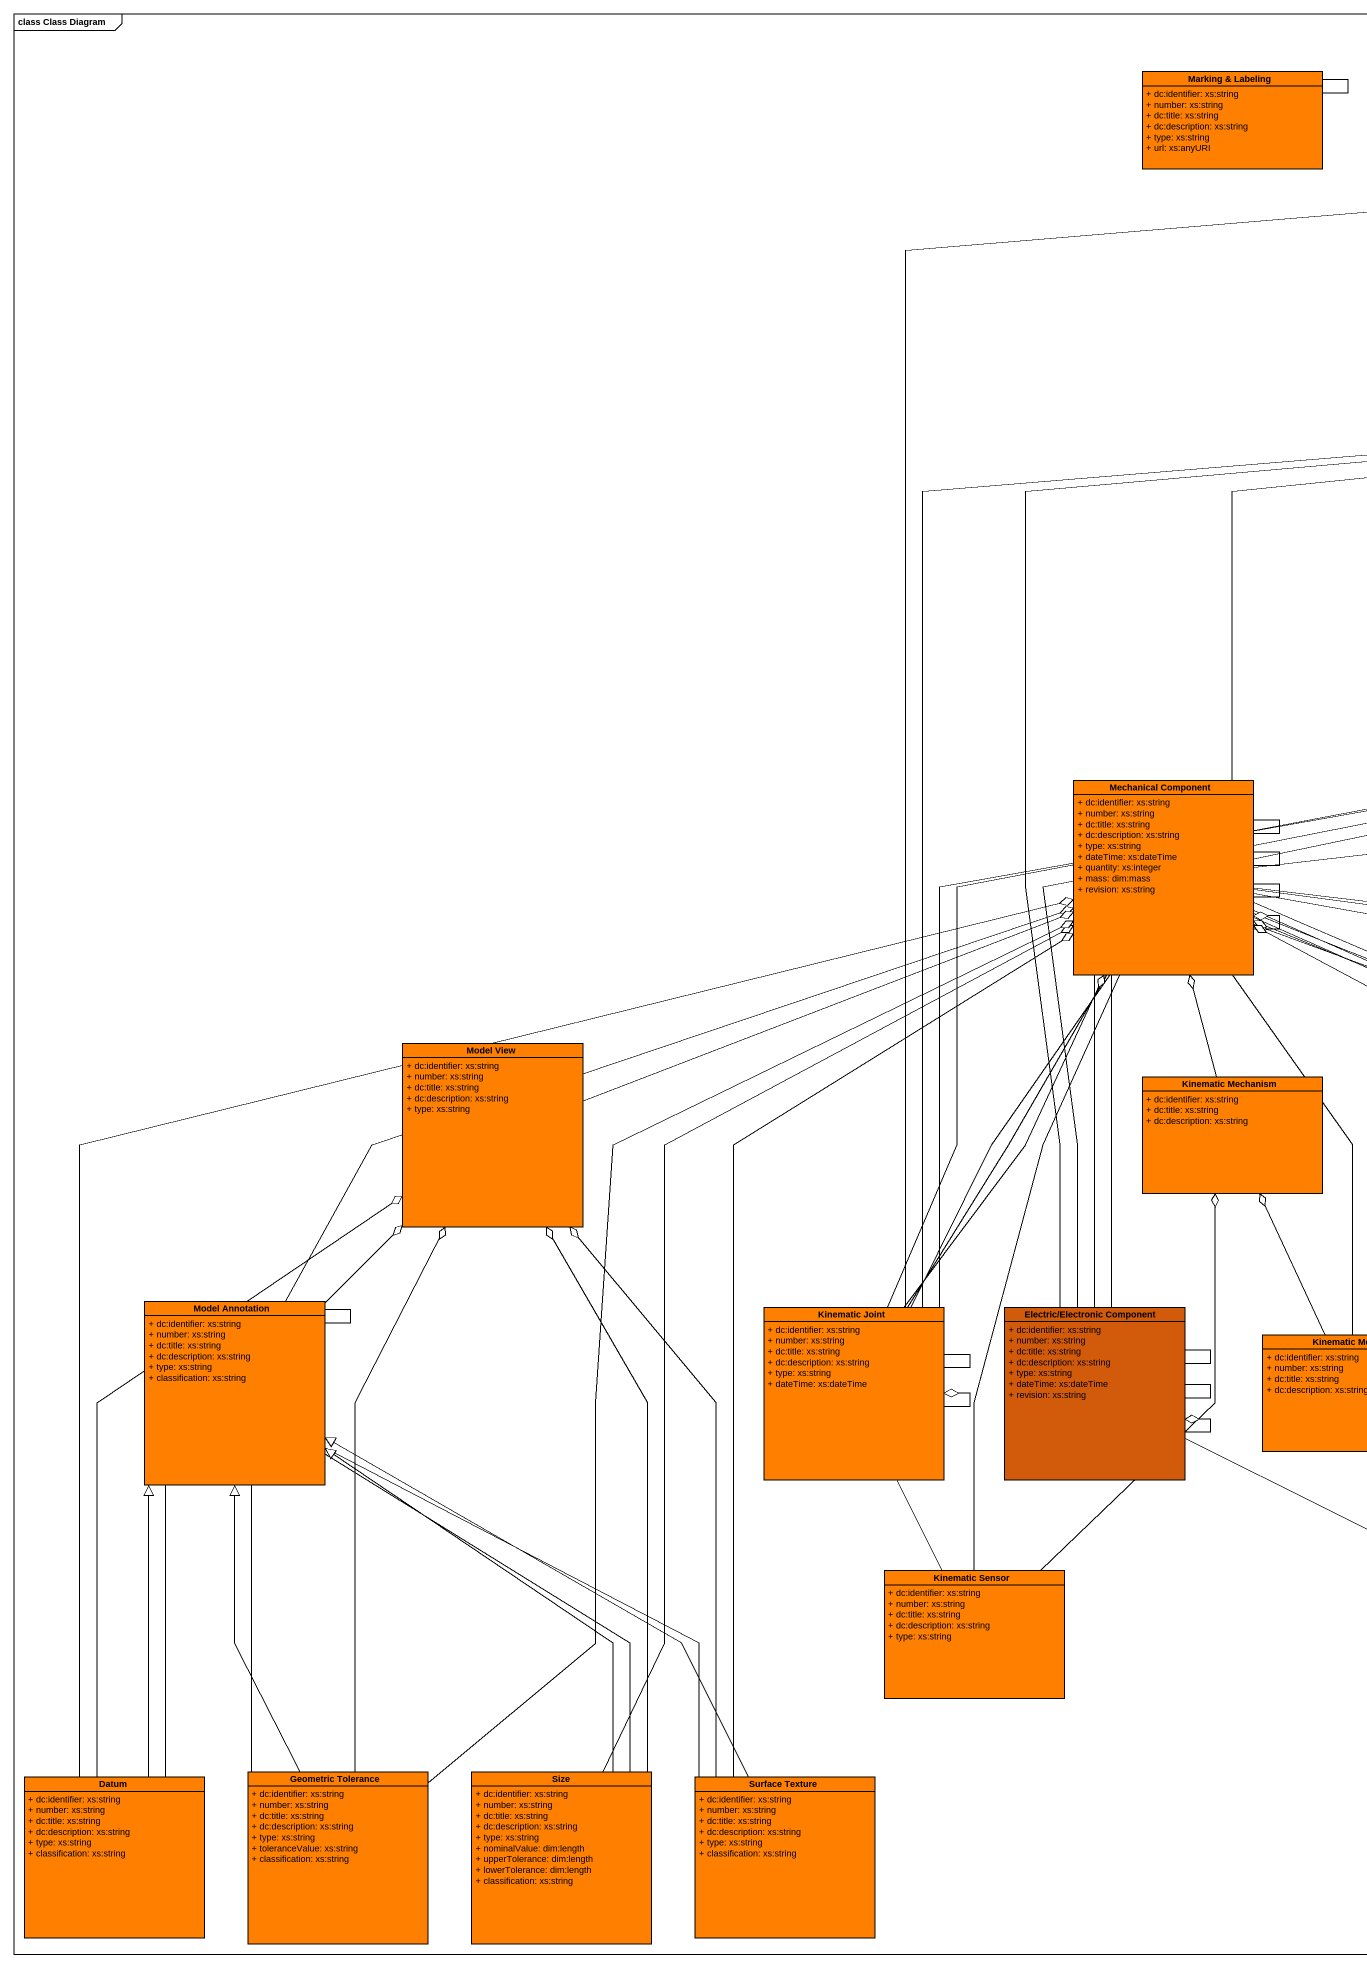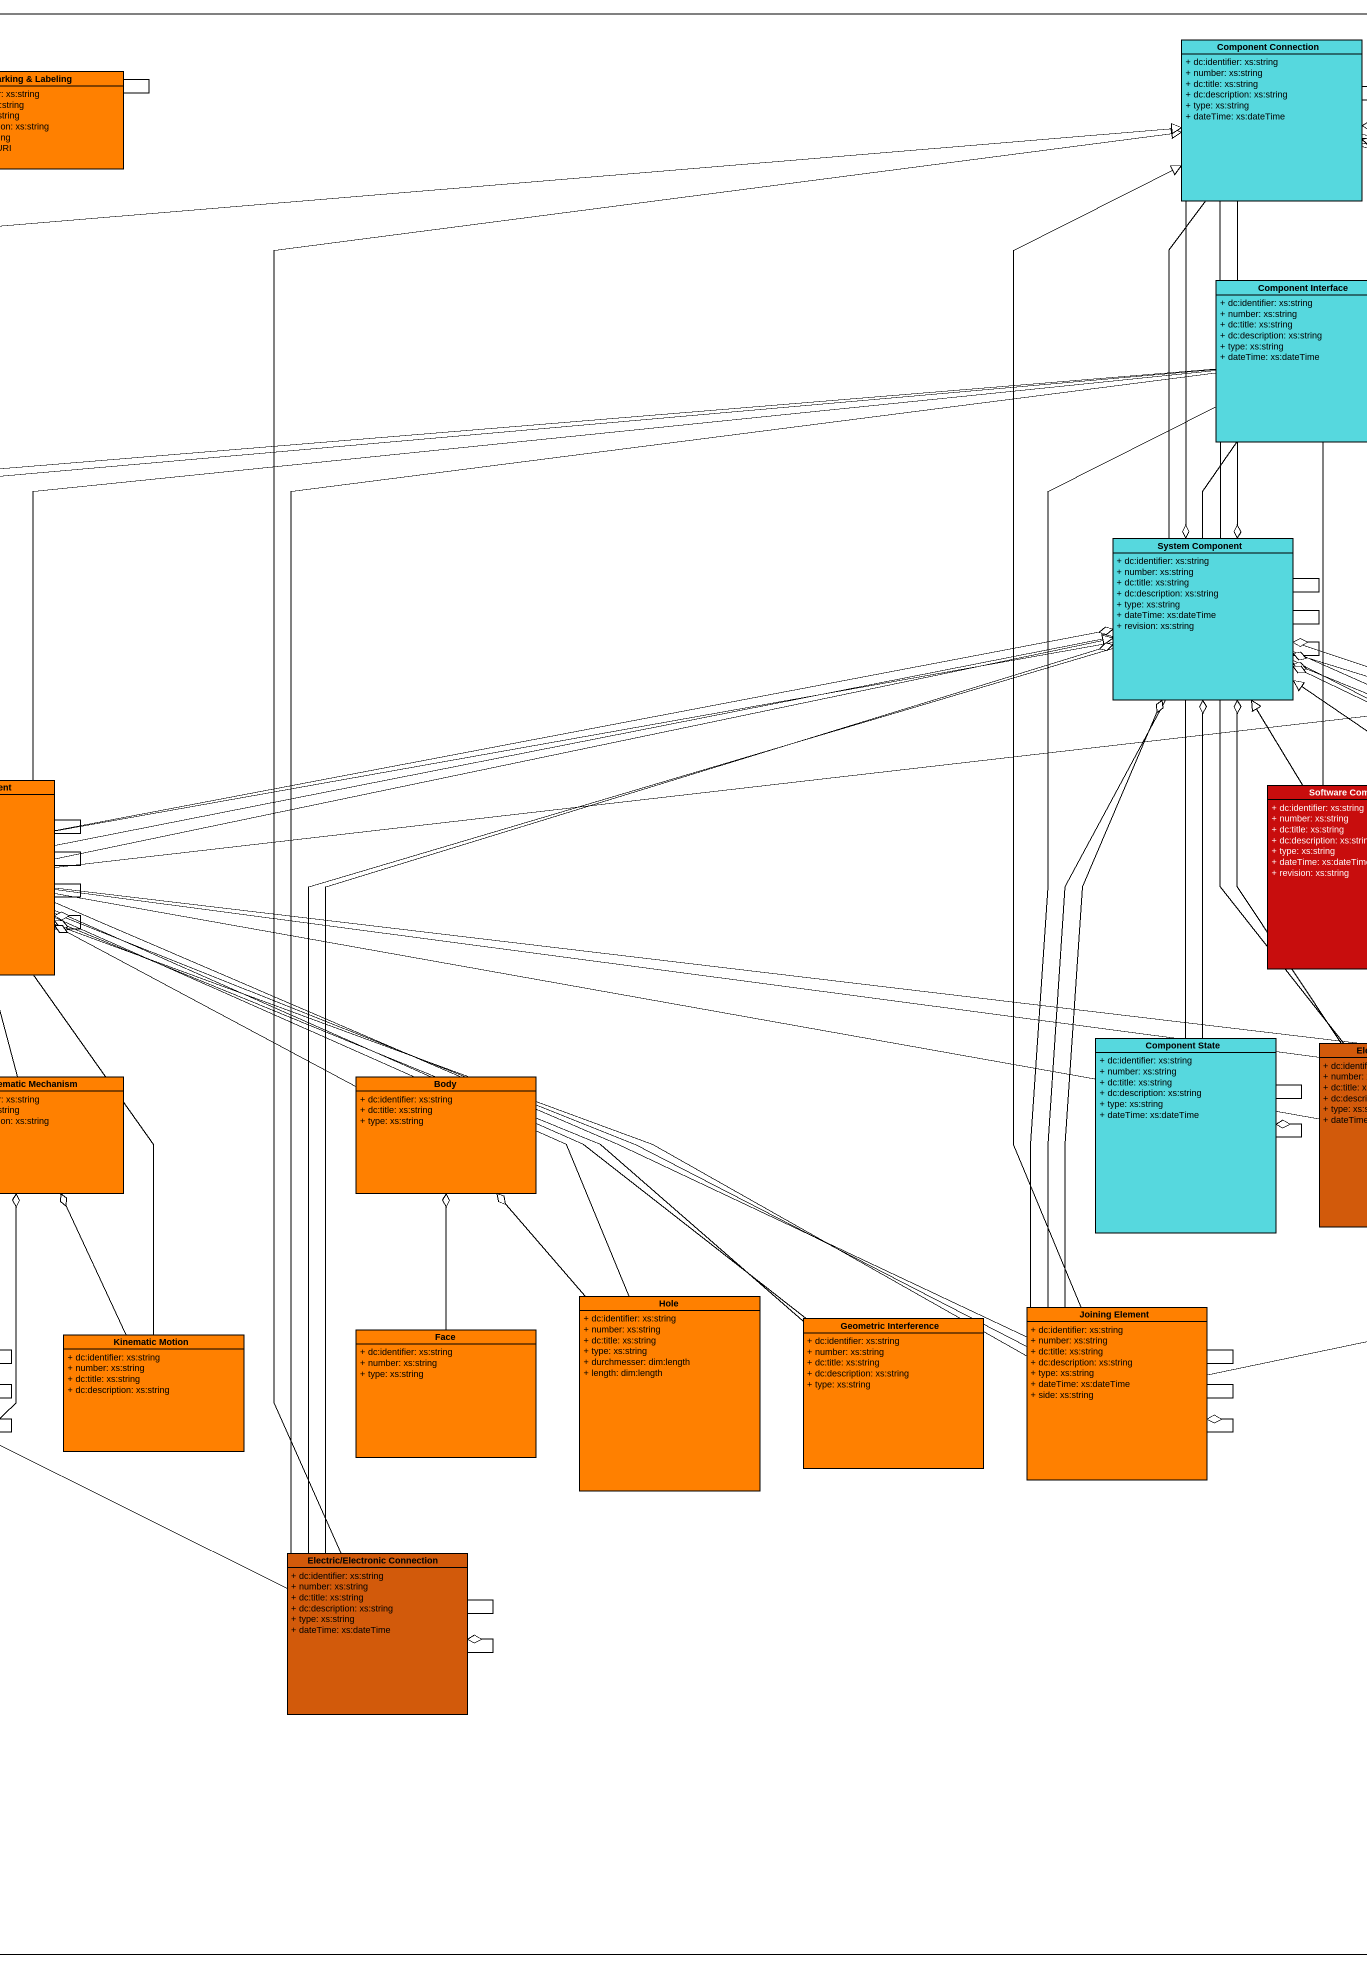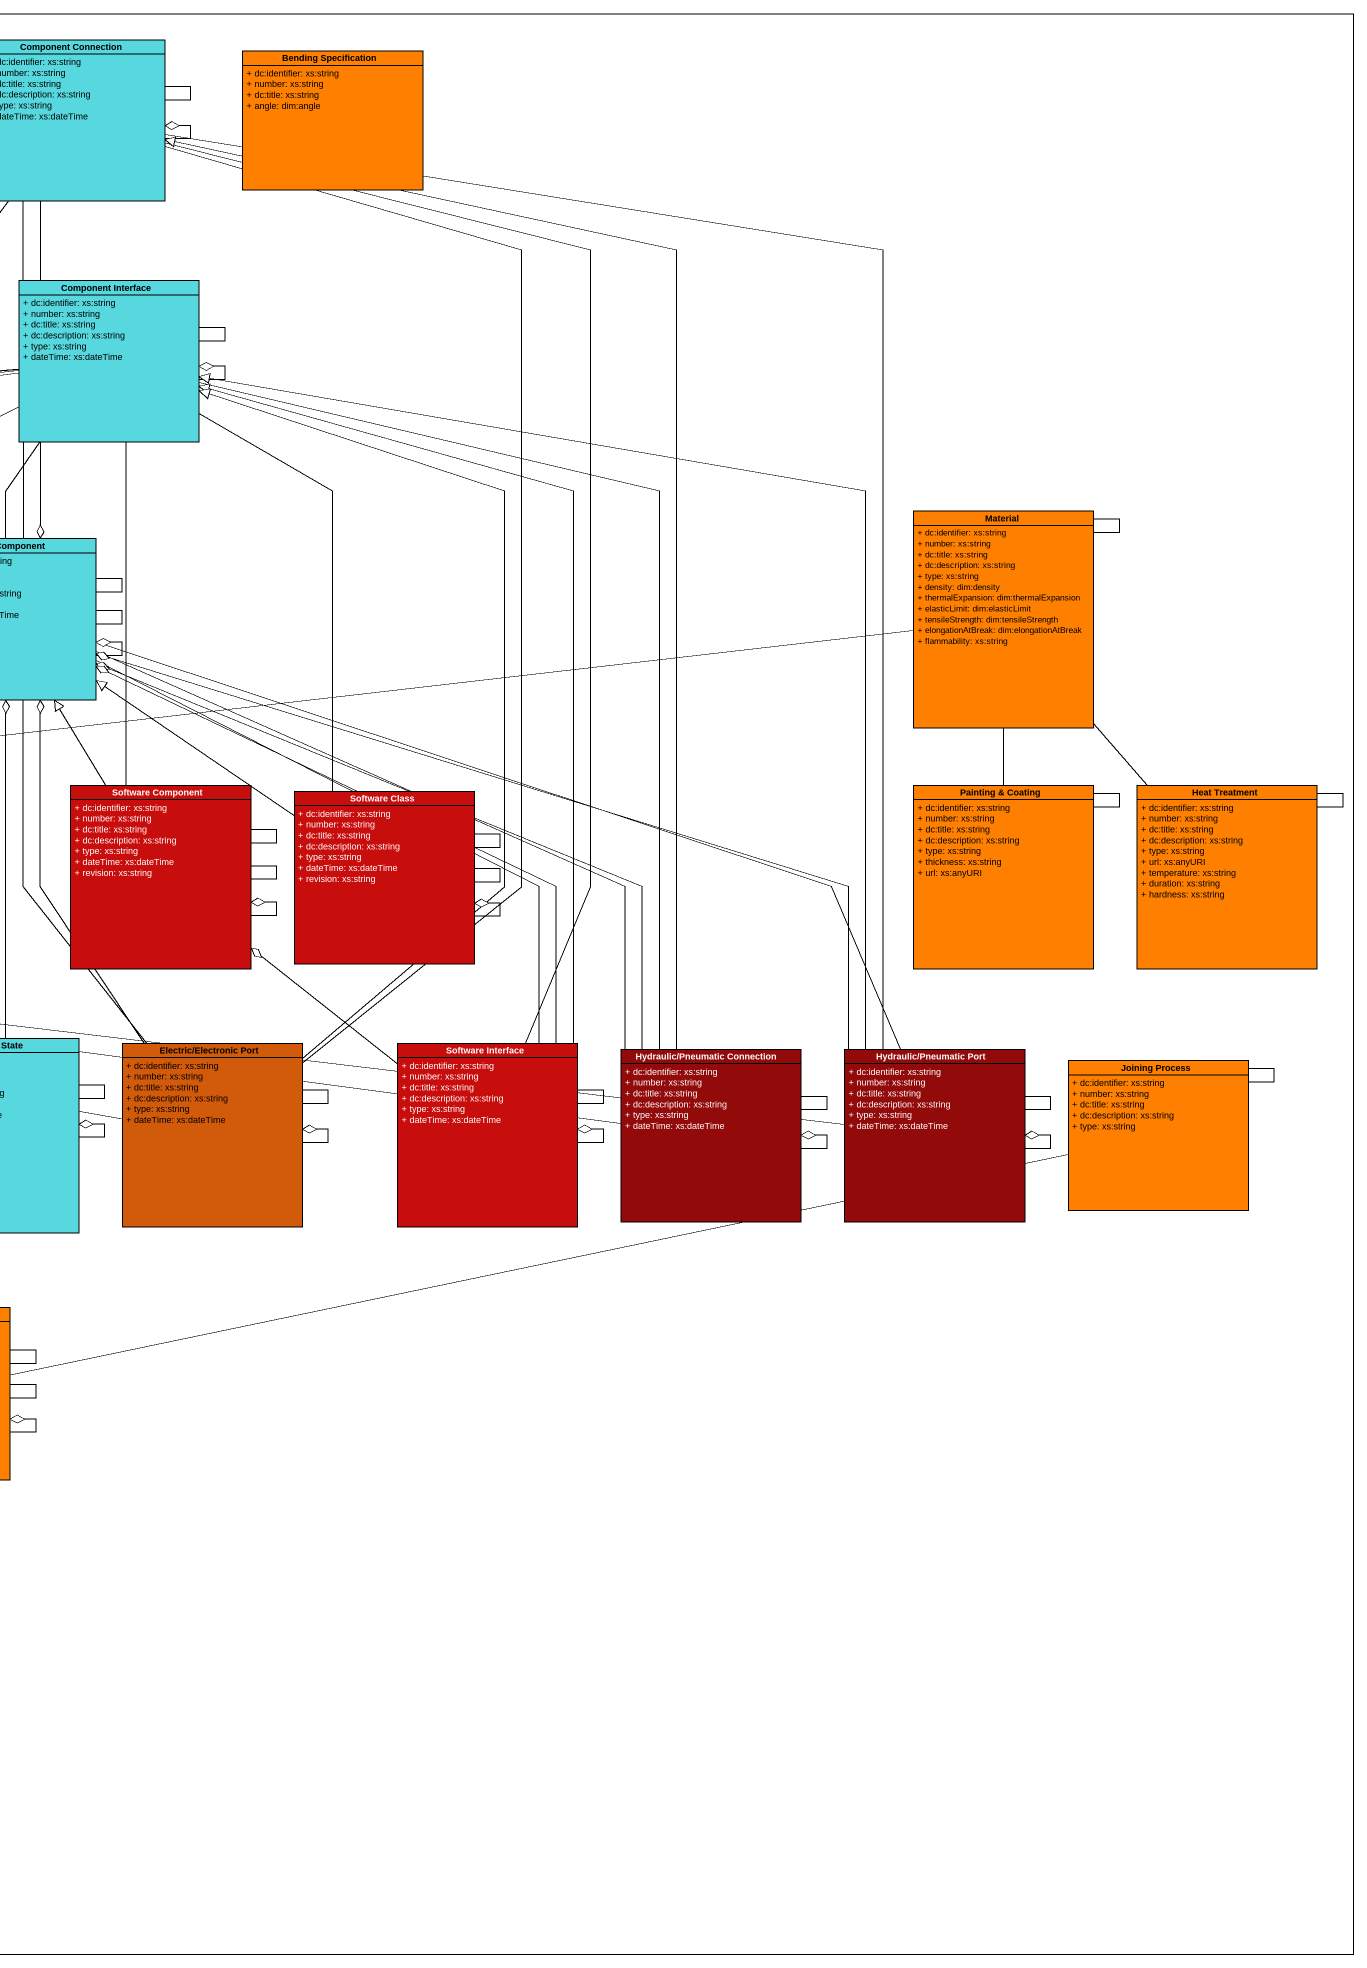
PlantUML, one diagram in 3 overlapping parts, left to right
@startuml
mainframe class Class Diagram
hide circle
hide empty members
skinparam classAttributeIconSize 0
class "Component Connection" as Component_Connection #56D8DE {
  + dc:identifier: xs:string
  + number: xs:string
  + dc:title: xs:string
  + dc:description: xs:string
  + type: xs:string
  + dateTime: xs:dateTime
}
class "Bending Specification" as Bending_Specification #FF8000 {
  + dc:identifier: xs:string
  + number: xs:string
  + dc:title: xs:string
  + angle: dim:angle
}
class "Marking & Labeling" as Marking_Labeling #FF8000 {
  + dc:identifier: xs:string
  + number: xs:string
  + dc:title: xs:string
  + dc:description: xs:string
  + type: xs:string
  + url: xs:anyURI
}
class "Component Interface" as Component_Interface #56D8DE {
  + dc:identifier: xs:string
  + number: xs:string
  + dc:title: xs:string
  + dc:description: xs:string
  + type: xs:string
  + dateTime: xs:dateTime
}
class Material #FF8000 {
  + dc:identifier: xs:string
  + number: xs:string
  + dc:title: xs:string
  + dc:description: xs:string
  + type: xs:string
  + density: dim:density
  + thermalExpansion: dim:thermalExpansion
  + elasticLimit: dim:elasticLimit
  + tensileStrength: dim:tensileStrength
  + elongationAtBreak: dim:elongationAtBreak
  + flammability: xs:string
}
class "System Component" as System_Component #56D8DE {
  + dc:identifier: xs:string
  + number: xs:string
  + dc:title: xs:string
  + dc:description: xs:string
  + type: xs:string
  + dateTime: xs:dateTime
  + revision: xs:string
}
class "Mechanical Component" as Mechanical_Component #FF8000 {
  + dc:identifier: xs:string
  + number: xs:string
  + dc:title: xs:string
  + dc:description: xs:string
  + type: xs:string
  + dateTime: xs:dateTime
  + quantity: xs:integer
  + mass: dim:mass
  + revision: xs:string
}
class "Software Component" as Software_Component #C80D0D {
  + dc:identifier: xs:string
  + number: xs:string
  + dc:title: xs:string
  + dc:description: xs:string
  + type: xs:string
  + dateTime: xs:dateTime
  + revision: xs:string
}
class "Software Class" as Software_Class #C80D0D {
  + dc:identifier: xs:string
  + number: xs:string
  + dc:title: xs:string
  + dc:description: xs:string
  + type: xs:string
  + dateTime: xs:dateTime
  + revision: xs:string
}
class "Painting & Coating" as Painting_Coating #FF8000 {
  + dc:identifier: xs:string
  + number: xs:string
  + dc:title: xs:string
  + dc:description: xs:string
  + type: xs:string
  + thickness: xs:string
  + url: xs:anyURI
}
class "Heat Treatment" as Heat_Treatment #FF8000 {
  + dc:identifier: xs:string
  + number: xs:string
  + dc:title: xs:string
  + dc:description: xs:string
  + type: xs:string
  + url: xs:anyURI
  + temperature: xs:string
  + duration: xs:string
  + hardness: xs:string
}
class "Model View" as Model_View #FF8000 {
  + dc:identifier: xs:string
  + number: xs:string
  + dc:title: xs:string
  + dc:description: xs:string
  + type: xs:string
}
class "Component State" as Component_State #56D8DE {
  + dc:identifier: xs:string
  + number: xs:string
  + dc:title: xs:string
  + dc:description: xs:string
  + type: xs:string
  + dateTime: xs:dateTime
}
class "Electric/Electronic Port" as Electric_Electronic_Port #D25A0B {
  + dc:identifier: xs:string
  + number: xs:string
  + dc:title: xs:string
  + dc:description: xs:string
  + type: xs:string
  + dateTime: xs:dateTime
}
class "Software Interface" as Software_Interface #C80D0D {
  + dc:identifier: xs:string
  + number: xs:string
  + dc:title: xs:string
  + dc:description: xs:string
  + type: xs:string
  + dateTime: xs:dateTime
}
class "Hydraulic/Pneumatic Connection" as Hydraulic_Pneumatic #920A0A {
  + dc:identifier: xs:string
  + number: xs:string
  + dc:title: xs:string
  + dc:description: xs:string
  + type: xs:string
  + dateTime: xs:dateTime
}
class "Hydraulic/Pneumatic Port" as Hydraulic_Pneumatic_Port #920A0A {
  + dc:identifier: xs:string
  + number: xs:string
  + dc:title: xs:string
  + dc:description: xs:string
  + type: xs:string
  + dateTime: xs:dateTime
}
class "Joining Process" as Joining_Process #FF8000 {
  + dc:identifier: xs:string
  + number: xs:string
  + dc:title: xs:string
  + dc:description: xs:string
  + type: xs:string
}
class "Kinematic Mechanism" as Kinematic_Mechanism #FF8000 {
  + dc:identifier: xs:string
  + dc:title: xs:string
  + dc:description: xs:string
}
class Body #FF8000 {
  + dc:identifier: xs:string
  + dc:title: xs:string
  + type: xs:string
}
class "Model Annotation" as Model_Annotation #FF8000 {
  + dc:identifier: xs:string
  + number: xs:string
  + dc:title: xs:string
  + dc:description: xs:string
  + type: xs:string
  + classification: xs:string
}
class Hole #FF8000 {
  + dc:identifier: xs:string
  + number: xs:string
  + dc:title: xs:string
  + type: xs:string
  + durchmesser: dim:length
  + length: dim:length
}
class "Kinematic Joint" as Kinematic_Joint #FF8000 {
  + dc:identifier: xs:string
  + number: xs:string
  + dc:title: xs:string
  + dc:description: xs:string
  + type: xs:string
  + dateTime: xs:dateTime
}
class "Electric/Electronic Component" as Electric_Electronic #D25A0B {
  + dc:identifier: xs:string
  + number: xs:string
  + dc:title: xs:string
  + dc:description: xs:string
  + type: xs:string
  + dateTime: xs:dateTime
  + revision: xs:string
}
class "Kinematic Motion" as Kinematic_Motion #FF8000 {
  + dc:identifier: xs:string
  + number: xs:string
  + dc:title: xs:string
  + dc:description: xs:string
}
class Face #FF8000 {
  + dc:identifier: xs:string
  + number: xs:string
  + type: xs:string
}
class "Geometric Interference" as Geometric_Interference #FF8000 {
  + dc:identifier: xs:string
  + number: xs:string
  + dc:title: xs:string
  + dc:description: xs:string
  + type: xs:string
}
class "Joining Element" as Joining_Element #FF8000 {
  + dc:identifier: xs:string
  + number: xs:string
  + dc:title: xs:string
  + dc:description: xs:string
  + type: xs:string
  + dateTime: xs:dateTime
  + side: xs:string
}
class "Kinematic Sensor" as Kinematic_Sensor #FF8000 {
  + dc:identifier: xs:string
  + number: xs:string
  + dc:title: xs:string
  + dc:description: xs:string
  + type: xs:string
}
class "Electric/Electronic Connection" as Electric_Electronic_2 #D25A0B {
  + dc:identifier: xs:string
  + number: xs:string
  + dc:title: xs:string
  + dc:description: xs:string
  + type: xs:string
  + dateTime: xs:dateTime
}
class Datum #FF8000 {
  + dc:identifier: xs:string
  + number: xs:string
  + dc:title: xs:string
  + dc:description: xs:string
  + type: xs:string
  + classification: xs:string
}
class "Geometric Tolerance" as Geometric_Tolerance #FF8000 {
  + dc:identifier: xs:string
  + number: xs:string
  + dc:title: xs:string
  + dc:description: xs:string
  + type: xs:string
  + toleranceValue: xs:string
  + classification: xs:string
}
class Size #FF8000 {
  + dc:identifier: xs:string
  + number: xs:string
  + dc:title: xs:string
  + dc:description: xs:string
  + type: xs:string
  + nominalValue: dim:length
  + upperTolerance: dim:length
  + lowerTolerance: dim:length
  + classification: xs:string
}
class "Surface Texture" as Surface_Texture #FF8000 {
  + dc:identifier: xs:string
  + number: xs:string
  + dc:title: xs:string
  + dc:description: xs:string
  + type: xs:string
  + classification: xs:string
}
Component_Connection -- Component_Connection
Component_Connection --o Component_Connection
Component_Connection -- Component_Interface
Component_Connection -- System_Component
Component_Connection --o System_Component
Marking_Labeling -- Marking_Labeling
Component_Interface -up- Component_Connection
Component_Interface -- Component_Interface
Component_Interface --o Component_Interface
Component_Interface -- System_Component
Component_Interface --o System_Component
Material -- Material
System_Component -up- Component_Interface
System_Component -- System_Component
System_Component -- System_Component
System_Component --o System_Component
Mechanical_Component -right- Component_Interface
Mechanical_Component -right- Material
Mechanical_Component -right-|> System_Component
Mechanical_Component -- Mechanical_Component
Mechanical_Component -- Mechanical_Component
Mechanical_Component -- Mechanical_Component
Mechanical_Component --o Mechanical_Component
Software_Component -up- Component_Interface
Software_Component -up-|> System_Component
Software_Component -- Software_Component
Software_Component -- Software_Component
Software_Component --o Software_Component
Software_Class -up- Component_Interface
Software_Class -up-|> System_Component
Software_Class -- Software_Class
Software_Class -- Software_Class
Software_Class --o Software_Class
Painting_Coating -up- Material
Painting_Coating -- Painting_Coating
Heat_Treatment -up- Material
Heat_Treatment -- Heat_Treatment
Model_View -right-o Mechanical_Component
Component_State -up- System_Component
Component_State -up-o System_Component
Component_State -- Component_State
Component_State --o Component_State
Electric_Electronic_Port -up- Component_Connection
Electric_Electronic_Port -up-|> Component_Interface
Electric_Electronic_Port -up- System_Component
Electric_Electronic_Port -up-o System_Component
Electric_Electronic_Port -left- Mechanical_Component
Electric_Electronic_Port -- Electric_Electronic_Port
Electric_Electronic_Port --o Electric_Electronic_Port
Software_Interface -up- Component_Connection
Software_Interface -up-|> Component_Interface
Software_Interface -up- System_Component
Software_Interface -up-o System_Component
Software_Interface -up-o Software_Component
Software_Interface -- Software_Interface
Software_Interface --o Software_Interface
Hydraulic_Pneumatic -up-|> Component_Connection
Hydraulic_Pneumatic -up- Component_Interface
Hydraulic_Pneumatic -up- System_Component
Hydraulic_Pneumatic -up-o System_Component
Hydraulic_Pneumatic -left- Mechanical_Component
Hydraulic_Pneumatic -- Hydraulic_Pneumatic
Hydraulic_Pneumatic --o Hydraulic_Pneumatic
Hydraulic_Pneumatic_Port -up- Component_Connection
Hydraulic_Pneumatic_Port -up-|> Component_Interface
Hydraulic_Pneumatic_Port -left- System_Component
Hydraulic_Pneumatic_Port -left-o System_Component
Hydraulic_Pneumatic_Port -left- Mechanical_Component
Hydraulic_Pneumatic_Port -- Hydraulic_Pneumatic_Port
Hydraulic_Pneumatic_Port --o Hydraulic_Pneumatic_Port
Joining_Process -- Joining_Process
Kinematic_Mechanism -up-o Mechanical_Component
Body -left-o Mechanical_Component
Model_Annotation -right-o Mechanical_Component
Model_Annotation -up-o Model_View
Model_Annotation -- Model_Annotation
Hole -up- Mechanical_Component
Hole -up-o Body
Kinematic_Joint -up-|> Component_Connection
Kinematic_Joint -up- Component_Interface
Kinematic_Joint -right- System_Component
Kinematic_Joint -right-o System_Component
Kinematic_Joint -up- Mechanical_Component
Kinematic_Joint -up- Mechanical_Component
Kinematic_Joint -up-o Mechanical_Component
Kinematic_Joint -- Kinematic_Joint
Kinematic_Joint --o Kinematic_Joint
Electric_Electronic -up- Component_Interface
Electric_Electronic -right-|> System_Component
Electric_Electronic -up- Mechanical_Component
Electric_Electronic -up- Mechanical_Component
Electric_Electronic -- Electric_Electronic
Electric_Electronic -- Electric_Electronic
Electric_Electronic --o Electric_Electronic
Kinematic_Motion -up- Mechanical_Component
Kinematic_Motion -up-o Kinematic_Mechanism
Face -up-o Body
Geometric_Interference -left- Mechanical_Component
Geometric_Interference -left-o Mechanical_Component
Joining_Element -up-|> Component_Connection
Joining_Element -up- Component_Interface
Joining_Element -up- System_Component
Joining_Element -up-o System_Component
Joining_Element -left- Mechanical_Component
Joining_Element -left- Mechanical_Component
Joining_Element -left-o Mechanical_Component
Joining_Element -right- Joining_Process
Joining_Element -- Joining_Element
Joining_Element -- Joining_Element
Joining_Element --o Joining_Element
Kinematic_Sensor -up- Mechanical_Component
Kinematic_Sensor -up-o Kinematic_Mechanism
Kinematic_Sensor -up- Kinematic_Joint
Electric_Electronic_2 -up-|> Component_Connection
Electric_Electronic_2 -up- Component_Interface
Electric_Electronic_2 -up- System_Component
Electric_Electronic_2 -up-o System_Component
Electric_Electronic_2 -left- Electric_Electronic
Electric_Electronic_2 -- Electric_Electronic_2
Electric_Electronic_2 --o Electric_Electronic_2
Datum -up-o Mechanical_Component
Datum -up-o Model_View
Datum -up-|> Model_Annotation
Datum -up- Model_Annotation
Geometric_Tolerance -up-o Mechanical_Component
Geometric_Tolerance -up-o Model_View
Geometric_Tolerance -up-|> Model_Annotation
Geometric_Tolerance -up- Model_Annotation
Size -up-o Mechanical_Component
Size -up-o Model_View
Size -up-|> Model_Annotation
Size -up- Model_Annotation
Surface_Texture -up-o Mechanical_Component
Surface_Texture -up-o Model_View
Surface_Texture -up-|> Model_Annotation
Surface_Texture -up- Model_Annotation
@enduml
